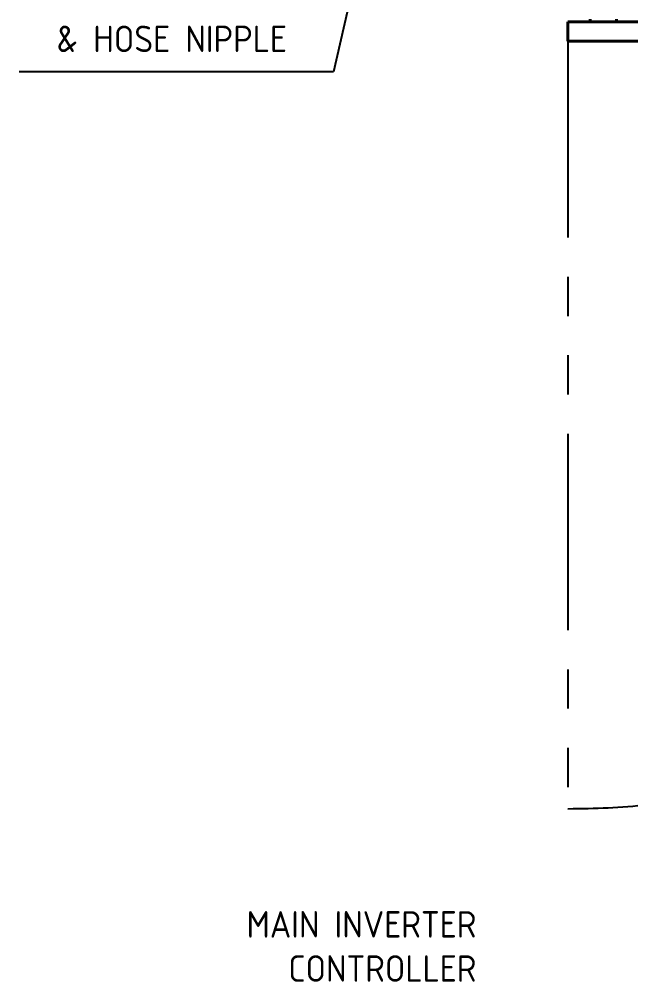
# Model space of a CAD drawing. Header units: millimetres. Extents: x 4969 to 37601, y -771 to 6478.
# Drawn here: x 18359 to 19051, y 3823 to 4913 of the extents above; entities that cross this region are included whole.
import ezdxf

# ---------------------------------------------------------------- set-up
doc = ezdxf.new("R2010")
doc.units = ezdxf.units.MM
doc.header["$LTSCALE"] = 7
doc.header["$MEASUREMENT"] = 0
doc.linetypes.add('PHANTOM', pattern=[63.5, 31.75, -6.35, 6.35, -6.35, 6.35, -6.35])
doc.layers.get('0').update_dxf_attribs({"linetype": 'CONTINUOUS'})
doc.layers.add('가시적인 것(ISO)', color=3, linetype='CONTINUOUS', lineweight=40)
doc.styles.get("Standard").update_dxf_attribs({"font": 'ISOCP'})
doc.dimstyles.new('PS-15', dxfattribs={"dimscale": 15, "dimtxt": 3, "dimasz": 2, "dimexe": 2, "dimexo": 2.5, "dimgap": 1.5, "dimtad": 1, "dimtoh": 1, "dimrnd": 0.05, "dimzin": 12, "dimdsep": 46, "dimtxsty": 'Standard', "dimcen": 0, "dimclrt": 2, "dimazin": 3, "dimtfac": 1, "dimtofl": 0, "dimtmove": 0, "dimatfit": 3, "dimfxl": 0, "dimtolj": 1, "dimtzin": 0, "dimarcsym": 0})

msp = doc.modelspace()

# ---------------------------------------------------------------- linework, layer by layer
at = {"color": 251, "linetype": 'PHANTOM'}
msp.add_line((18979.629, 4887.706), (18979.629, 4018.706), dxfattribs=at)
msp.add_arc((18979.629, 4898.706), 880, 270, 0, dxfattribs=at)
at = {"layer": '가시적인 것(ISO)'}
for p, q in [((18979.629, 4909.706), (19859.629, 4909.706)), ((18979.629, 4909.706), (18979.629, 4887.706)), ((19004.629, 4909.706), (19004.629, 4912.706)), ((19034.629, 4912.706), (19034.629, 4909.706)), ((19859.629, 4887.706), (18979.629, 4887.706))]:
    msp.add_line(p, q, dxfattribs=at)

# ---------------------------------------------------------------- texts
at = {"color": 2, "char_height": 30, "attachment_point": 9}
for s, insert in [('40A BALL VALVE\\P& HOSE NIPPLE', (18661.68, 4875.486, 0)), ('MAIN INVERTER\\PCONTROLLER', (18876.023, 3822.711, 0))]:
    msp.add_mtext(s, dxfattribs=dict(at, insert=insert))

# ---------------------------------------------------------------- leaders
at = {"annotation_type": 0, "has_hookline": 1, "hookline_direction": 1, "text_width": 303}
msp.add_leader([(18750.316, 5010.706, 0), (18714.18, 4852.986, 0), (18684.18, 4852.986, 0)], dimstyle='PS-15', dxfattribs=at)

doc.saveas('drawing.dxf')
